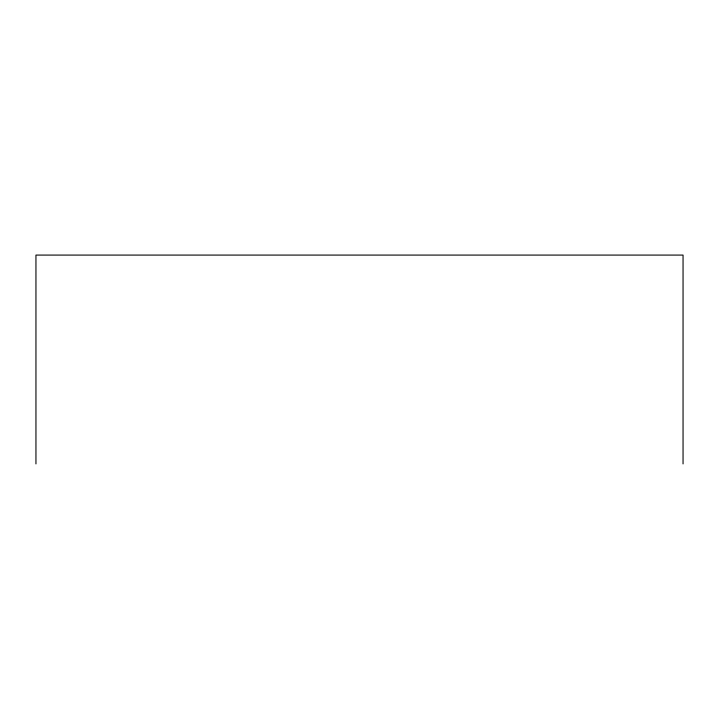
<?xml version="1.0" encoding="UTF-8"?>
<svg xmlns="http://www.w3.org/2000/svg" width="719" height="719" viewBox="0 0 719 719"><rect width="100%" height="100%" fill="white"/><g stroke="black" fill="none" stroke-linecap="round" stroke-linejoin="round"><path stroke-width="1.08" d="M683.05 463.917L683.05 255.083L35.95 255.083L35.95 463.917"/></g></svg>
